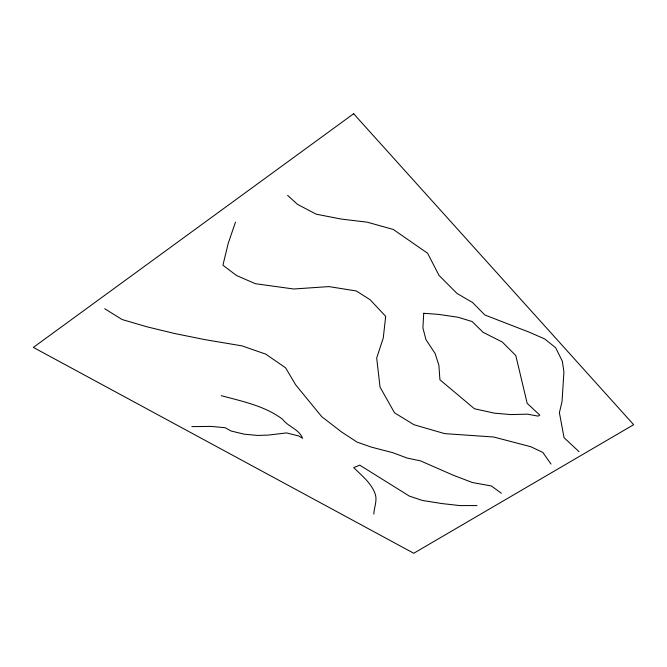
<?xml version="1.0" encoding="UTF-8"?>
<svg xmlns="http://www.w3.org/2000/svg" width="667" height="667" viewBox="0 0 667 667"><rect width="100%" height="100%" fill="white"/><g stroke="black" fill="none" stroke-linecap="round" stroke-linejoin="round"><path stroke-width="1" d="M373.837 514.09C374.037 507.479 377.272 501.276 375.396 494.564C371.744 483.35 361.764 475.679 353.735 467.584L359.78 465.157L409.321 496.081L422.403 500.458L442.288 503.61L459.897 505.594L476.98 505.569M235.468 222.153L228.214 243.397L222.928 265.191L236.443 275.463L255.344 283.7L293.68 288.994L328.939 286.593L356.378 290.987L370.185 299.808L385.693 316.366L383.258 338.019L376.68 358.012L380.04 387.118L394.547 412.831L413.932 424.712L444.622 433.617L493.705 437.018L530.715 446.698L542.813 452.409L551 464.082M191.796 426.622L211.206 426.405L225.271 427.739L230.932 430.965L244.214 434.192L257.645 435.434L268.242 435.101L286.577 432.916L298.891 436.026L302.601 438.302C298.883 428.889 288.227 426.98 282.55 419.235C264.682 405.836 242.413 401.401 221.302 395.673M104.727 308.738L122.094 319.526L146.748 326.755L174.279 333.425L204.444 339.553L242.004 345.881L265.749 354.135L285.593 367.825L295.689 384.859L321.711 416.642L341.312 431.791L357.128 442.138L371.394 447.132L392.705 452.66L407.003 458.012L420.619 460.914L453.327 475.246L472.378 482.524L491.371 485.968L501.334 493.247M287.635 195.381L297.449 204.335L316.2 214.182L340.987 219.026L367.267 222.194L393.28 229.456L427.605 253.26L439.011 275.388L456.92 293.38L472.636 302.576L484.867 314.999L529.49 332.283L544.664 338.944L555.636 347.699L562.348 361.239L563.923 372.044L562.014 401.692L559.396 412.665L564.057 437.702L579.031 451.651M423.728 313.298L422.911 327.939L425.963 339.611L435.084 353.452L438.886 365.216L439.92 379.781L474.429 408.754L494.572 413.19L510.755 414.574L527.505 414.165L538.094 416.125L539.795 415.099L527.172 403.343L515.799 355.536L502.201 341.946L483.116 332.333L472.128 321.527L457.962 317.234L438.386 314.374L423.728 313.298M353.643 113.74L33.35 347.407L413.748 553.26L633.65 424.696L353.643 113.74"/></g></svg>
